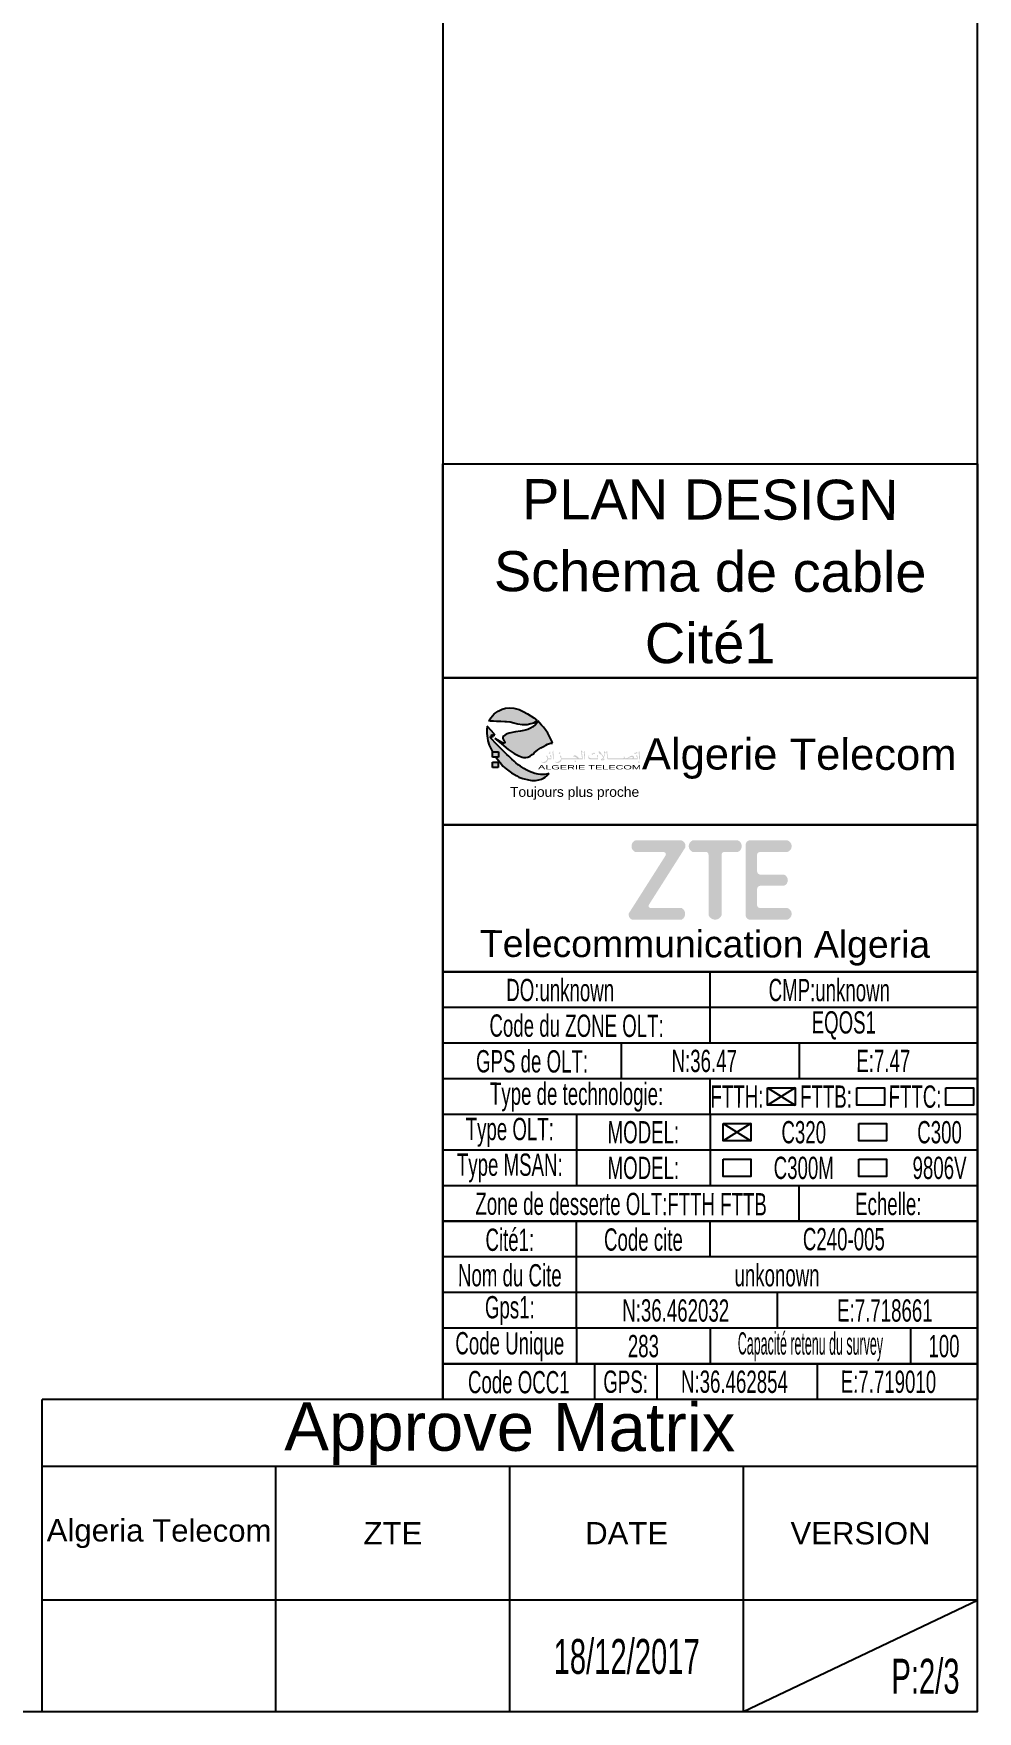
# Model space of a CAD drawing. Header units: millimetres. Extents: x -2012 to 1398, y -1200 to 746.
# Drawn here: x 195.1 to 407, y -292.9 to 83.6 of the extents above; entities that cross this region are included whole.
import ezdxf
from ezdxf.enums import TextEntityAlignment as Align

# ---------------------------------------------------------------- set-up
doc = ezdxf.new("R2010")
doc.units = ezdxf.units.MM
doc.styles.get("Standard").update_dxf_attribs({"font": 'arial.ttf'})

# ---------------------------------------------------------------- blocks, each defined once
blk = doc.blocks.new('AT LOGO')
at = {"linetype": 'Continuous', "true_color": 0x0000ff}
h = blk.add_hatch(color=5, dxfattribs=at)
h.paths.add_polyline_path([(9.49069684718, -4.03725453383), (9.0052496775, -3.77985590011), (8.54057395386, -3.57514198426), (7.94772668751, -3.43142794335), (7.4167191752, -3.39144363508), (7.03270115711, -3.41351009227), (6.63780626579, -3.53249287786), (6.185039383, -3.75006197713), (5.76259084852, -4.0675778274), (5.3745057334, -4.49251666816), (5.15322685796, -4.8528655588), (5.32198130844, -4.87351844932), (5.66753275635, -4.88809786804), (6.01201108557, -4.90263200875), (6.47602182372, -4.90263200875), (6.95032171665, -4.94085997275), (7.12217733303, -4.96098615186), (7.55117901936, -5.00470072879), (7.93886681741, -5.09583884198), (8.38562686709, -5.21129884538), (8.88223235759, -5.27400010858), (9.45807175991, -5.27400010858), (9.87781070597, -5.18393419525), (10.1622620623, -5.08693935851), (10.443245084, -4.89987972995), (10.5461945665, -4.76629775367), (10.1852105572, -4.5158975795)], flags=0)
h.paths.add_polyline_path([(9.4057298418, -10.3817164213), (9.06642446679, -10.1752815691), (8.69072826756, -9.91806686914), (8.45868940367, -9.75920497576), (8.18379501985, -9.53699962213), (7.99024730075, -9.38054921491), (7.74700403348, -9.15343580928), (7.60116952495, -9.01727182538), (7.37404129277, -8.80520482232), (7.15992806944, -8.60528979568), (6.97702598193, -8.43451624071), (6.7282923212, -8.17760155662), (5.98209278943, -7.41183324691), (5.39202765423, -6.80629388652), (5.3297097107, -6.6907317085), (5.3267951129, -6.59747316203), (5.37233697276, -6.59437054635), (5.48598121532, -6.60008595492), (5.61621667256, -6.64443420659), (5.49752305331, -6.56339899787), (5.45634436678, -6.50776348706), (5.43530469287, -6.4793373059), (5.42704012495, -6.41908951572), (5.45997274703, -6.40721895081), (5.51059075458, -6.40721895081), (5.58456835329, -6.43249303523), (5.82964280156, -6.45033910731), (5.73794819778, -6.31359660879), (4.99437545501, -5.47187706767), (4.96184419051, -5.45326273536), (4.95698519448, -5.473193765), (4.92154293755, -5.79614015087), (4.92154293755, -6.26065057011), (4.99685599817, -6.78709735698), (5.03737195775, -7.07030834845), (5.20072969251, -7.56395329019), (5.27852487106, -7.79903982591), (5.56182405966, -8.30348634878), (6.24025149472, -8.30348634878), (6.24025149472, -8.92566174472), (5.9331192912, -8.92566174472), (6.21598409363, -9.3003014001), (6.56729424575, -9.71593699995), (6.73560807316, -9.91506934289), (7.09198036585, -10.2378549758), (7.69014467732, -10.6634745961), (8.27522473177, -11.0122210725), (8.51355287097, -11.1423374654), (8.95717016856, -11.3173942871), (9.60220819643, -11.4686585892), (9.98931103187, -11.5148147761), (10.3937473345, -11.5148147761), (10.7461832563, -11.4686585892), (11.056353345, -11.3786431456), (11.2845716868, -11.2632515567), (11.4649202118, -11.1638476347), (11.6405476984, -11.0106935242), (11.7209812073, -10.9405523282), (11.9104662014, -10.7473114318), (11.6735425237, -10.8035873463), (11.4376866394, -10.8575270766), (11.1677819363, -10.8575270766), (10.9330021545, -10.8575270766), (10.6760382184, -10.8261427985), (10.3205505907, -10.754012681), (10.0007342238, -10.6450946673), (9.72475922047, -10.5229345361)], flags=0)
at = {"true_color": 0x009900}
h = blk.add_hatch(color=94, dxfattribs=at)
h.paths.add_polyline_path([(12.2417526717, -7.18167364984), (11.9977377701, -6.66697620004), (11.7530192599, -6.22076383666), (11.4913425529, -5.84132283426), (11.2710459571, -5.53614064733), (11.0677930927, -5.31307708446), (10.8523369481, -5.07662079185), (10.637951187, -4.84133921415), (10.3818164262, -5.26555260888), (10.0821672726, -5.51299413945), (9.81157549591, -5.66584318897), (9.50703421407, -5.80655372429), (9.06992868934, -5.92994755829), (8.70175138662, -5.98668667229), (8.12827110488, -6.06368430805), (7.44768597398, -6.23794931684), (7.10421754496, -6.33245431708), (6.80466217268, -6.54039156198), (6.72064099948, -6.6680719524), (6.70087941219, -6.75175289276), (6.70087941219, -6.82277267767), (6.73758815223, -6.90295775299), (6.88451969098, -7.11005832301), (6.93587315469, -7.1824412318), (6.94129628916, -7.23879857629), (6.93134376087, -7.30204715507), (6.89605601729, -7.33728619365), (6.85422338936, -7.33728619365), (6.75288254887, -7.32594622168), (6.69135733317, -7.2898043369), (5.81207204232, -6.80324989147), (6.55892827133, -7.4129222701), (7.32403010805, -8.0374888721), (8.0059297938, -8.49162042036), (8.51242158963, -8.77515673055), (8.88166119489, -8.92036579494), (9.02368129383, -8.95139790691), (9.29550919801, -8.95139790691), (9.50843865478, -8.92123723782), (9.78024724739, -8.80439773027), (10.0198915369, -8.62684546426), (10.1619690733, -8.52158032244), (10.2497295233, -8.43186658527), (10.6506533359, -8.10609501995), (10.9888654518, -7.88186616858), (11.2704720386, -7.71508973594), (11.5393803928, -7.55583360217), (11.7361852208, -7.47109584407), (11.9457511892, -7.38160192033), (12.0553255582, -7.3447758913), (12.1380747573, -7.33069822054), (12.2956872562, -7.35351162879)], flags=0)
h.paths.add_polyline_path([(6.24025149472, -8.30348634878), (5.56182405966, -8.30348634878), (5.56182405966, -8.92566174472), (6.24025149472, -8.92566174472)], flags=0)
h.paths.add_polyline_path([(6.19176084809, -9.48561926457), (5.56874694949, -9.48561926457), (5.56874694949, -10.0807317068), (6.19176084809, -10.0807317068)], flags=0)
at = {"linetype": 'Continuous', "true_color": 0x0000ff}
h = blk.add_hatch(color=5, dxfattribs=at)
h.paths.add_polyline_path([(12.1756986009, -8.870842821), (12.1715595206, -8.83401348397), (12.1670017603, -8.80727033443), (12.1576706629, -8.77131821824), (12.1357549437, -8.72651190633), (12.1049271593, -8.68146576652), (12.0908167157, -8.66147236389), (12.0814498545, -8.66147236389), (12.0170961971, -8.79266226384), (12.0503287081, -8.82524581688), (12.053953628, -8.83442469774), (12.0726091302, -8.85693319444), (12.0816893636, -8.86998661519), (12.0907568125, -8.88357917321), (12.1035631029, -8.91587843653), (12.1125530775, -8.96145535578), (12.1166742345, -8.96145535578), (12.1166742345, -9.05346745724), (11.7780859366, -9.05346745756), (11.7780858951, -8.93991437858), (11.7727146035, -8.90236098688), (11.7682404093, -8.88839926232), (11.7468450253, -8.82630599152), (11.7101374041, -8.77090658261), (11.6841838454, -8.73973197021), (11.6539362164, -8.70601898222), (11.6478889782, -8.70601898222), (11.6414889306, -8.71170487109), (11.6336593084, -8.73480015786), (11.6240472813, -8.75694259497), (11.6155056171, -8.78287996611), (11.5968259341, -8.82880338649), (11.5968259341, -8.83354132628), (11.6207694932, -8.86148440055), (11.6333720797, -8.87423569133), (11.6425113253, -8.88792482812), (11.6605097366, -8.91622537686), (11.6779335662, -8.94194540711), (11.6911284711, -8.97004270236), (11.7147310525, -9.03723326101), (11.7182421335, -9.03845326868), (11.7182421335, -9.11864965712), (11.7146113911, -9.11864965744), (11.7100708704, -9.13179423368), (11.7007526197, -9.1602494531), (11.6921274308, -9.17747682657), (11.6739620739, -9.20837595064), (11.6514958504, -9.24124439737), (11.6472909201, -9.24955513817), (11.5975017771, -9.29972033668), (11.5802693642, -9.32222938458), (11.5442562761, -9.34910425823), (11.5126795464, -9.37219540266), (11.4677237681, -9.40357832971), (11.4142680568, -9.43050591601), (11.3786608433, -9.44384372652), (11.3239849387, -9.45762060784), (11.2080059222, -9.45798985483), (11.0691599049, -9.43051091583), (11.0563059571, -9.43051091583), (11.0516761513, -9.43898433097), (11.0457667257, -9.45259331199), (11.0457667257, -9.4627663391), (11.0497981418, -9.46857076359), (11.0956277276, -9.48477283126), (11.1541015897, -9.50916049166), (11.2660313081, -9.54399686532), (11.333704692, -9.55860458609), (11.4275048172, -9.55860458641), (11.4677356202, -9.5439669652), (11.499233591, -9.53088362928), (11.530222768, -9.51246377479), (11.5576776362, -9.4945151242), (11.5884454345, -9.47220648426), (11.6289456465, -9.43991196482), (11.6694297171, -9.3994361486), (11.6967808166, -9.3718556854), (11.7146832087, -9.34942131673), (11.735480659, -9.3186314916), (11.7549916517, -9.28190959156), (11.7678098357, -9.25175072046), (11.7770810093, -9.21780727693), (11.7770810093, -9.17231766691), (12.1756986009, -9.17231766691)], flags=0)
h.paths.add_polyline_path([(12.4395794179, -8.85083795649), (12.432096658, -8.73463472882), (12.3910284951, -8.35707613548), (12.3726717422, -8.21081225872), (12.368358982, -8.19571258046), (12.3650453888, -8.19571258013), (12.2921561798, -8.34082004214), (12.2921561798, -8.36799644907), (12.3040173012, -8.4766540999), (12.3196107993, -8.5889248905), (12.3417297045, -8.81174803138), (12.3454984874, -8.86122008336), (12.3495479926, -8.90966576196), (12.3545420661, -8.97530709616), (12.3592374939, -8.97530709616), (12.3592375354, -9.15940650749), (12.3549966756, -9.15940650684), (12.3549966756, -9.19214477185), (12.3589503067, -9.19655571762), (12.3735927719, -9.19655571762), (12.3735927719, -9.18652368417), (12.377917322, -9.18652368417), (12.3907593141, -9.15997794669), (12.3998091504, -9.14669261606), (12.4226222985, -9.09658695279), (12.4316300307, -9.06546602028), (12.4395794179, -9.02629049781)], flags=0)
h.paths.add_polyline_path([(12.0769073653, -8.47272743529), (12.0862888344, -8.46335402156), (12.0903023273, -8.4544446097), (12.0903023273, -8.44052313178), (12.0867134819, -8.44052313178), (12.0723521743, -8.44537323853), (12.0723521743, -8.44959212964), (12.0104807592, -8.44959212997), (12.0104806764, -8.44537323027), (11.9969627791, -8.44090486471), (11.9699328692, -8.42761693251), (11.9565009002, -8.41844771392), (11.9422390514, -8.40885523837), (11.938046139, -8.40885523837), (11.938046139, -8.39108648948), (11.9422390514, -8.39108648948), (11.9652314739, -8.38220212556), (11.9652315154, -8.37767634846), (12.0097030745, -8.37767634814), (12.0097030745, -8.38186778545), (12.0368885545, -8.39577941495), (12.0454479348, -8.3957794156), (12.0591871485, -8.36834293046), (12.0591871485, -8.32811496003), (12.0372235026, -8.30948297232), (12.0002465762, -8.30948297232), (11.9751186702, -8.32227195172), (11.955769008, -8.33635565331), (11.9301626018, -8.36362257046), (11.9250904325, -8.37279378002), (11.9117519132, -8.38577226269), (11.9027021805, -8.39889526298), (11.8978811238, -8.40836131371), (11.8978811238, -8.44476199494), (11.9062730197, -8.45862624878), (11.911578482, -8.46358616098), (11.9297259571, -8.47709352328), (11.9339488521, -8.47709352295), (11.9339488107, -8.4900895299), (11.9212083909, -8.49491719383), (11.9020980514, -8.50588722774), (11.8818929194, -8.5199286158), (11.8704684013, -8.53441160808), (11.8704684013, -8.54897687093), (11.8804214683, -8.5489768706), (11.9332415552, -8.53146775088), (11.9609546847, -8.52200447379), (11.9827808702, -8.51340945281), (12.0366493976, -8.49524644299), (12.0634817367, -8.48149211635)], flags=0)
h.paths.add_polyline_path([(13.0545521993, -8.36044496022), (12.9927826673, -8.47753871669), (13.1275980558, -8.54865681361), (13.1893676085, -8.43156305488)], flags=0)
h.paths.add_polyline_path([(13.2000529407, -8.72333864967), (13.1722813585, -8.70524557536), (13.1253235581, -8.83267376997), (13.1701758164, -8.88882631486), (13.2053883857, -8.94219726184), (13.2280938283, -8.99321328269), (13.2421499632, -9.046531303), (13.2421500047, -9.11837754026), (13.2332257557, -9.14601376755), (13.1879883848, -9.22668922317), (13.1251360576, -9.29849026319), (13.0912633429, -9.33344901371), (13.0731579306, -9.34863272669), (13.0091569996, -9.39412551181), (12.9956450078, -9.40362074862), (12.9285758774, -9.43547323437), (12.8474860856, -9.4623110389), (12.7363160043, -9.4623110389), (12.7363160457, -9.45789754483), (12.5984031381, -9.43048347158), (12.5838324698, -9.43048347158), (12.5736701664, -9.45315971447), (12.573670125, -9.46263537809), (12.5787541879, -9.46771248524), (12.6939977068, -9.5128254965), (12.7625804546, -9.53549927768), (12.8601486996, -9.5580981195), (12.9548459844, -9.5580981195), (13.0270115065, -9.53202623426), (13.0857967781, -9.49473736355), (13.1522974602, -9.44579979837), (13.2258086387, -9.37258674929), (13.2515048894, -9.33678222739), (13.2822969308, -9.28500279297), (13.2964429516, -9.25089758907), (13.3037283479, -9.21861586361), (13.3037283479, -9.17231766659), (15.6889199906, -9.17231766626), (15.6889199906, -8.98970487847), (15.6010055246, -8.39943695342), (15.6360924443, -8.39943695342), (15.6441551938, -8.3740612909), (15.6546346671, -8.31110959298), (15.6546346671, -8.24657631446), (15.6223766449, -8.23368751157), (15.5586155546, -8.20625608954), (15.5289418027, -8.1691892259), (15.5289418027, -8.1485213421), (15.5186000384, -8.13761361012), (15.5111232461, -8.13761361012), (15.5042265471, -8.15541012587), (15.486982427, -8.21224623872), (15.4771968444, -8.26874851021), (15.5174336356, -8.35773700177), (15.5174336771, -8.38471973897), (15.5321360247, -8.48477550611), (15.5535849922, -8.64835683046), (15.5761230539, -8.805045219), (15.6077166916, -9.05346745788), (15.2978449998, -9.05346745756), (15.243797053, -8.99539597711), (15.178888022, -8.93851922829), (15.0754872039, -8.84771764091), (14.9966223463, -8.78521494673), (14.946187115, -8.75294552702), (14.901308873, -8.72923159165), (14.846136607, -8.71147784528), (14.7668952358, -8.71147784592), (14.7298703826, -8.7203547472), (14.7032113711, -8.73403924323), (14.6665335047, -8.76185504233), (14.6576448123, -8.77516818223), (14.6358010349, -8.80068589515), (14.6124797147, -8.84762006464), (14.6124797147, -8.85702091727), (14.7413965558, -8.85702091695), (14.7710402007, -8.86171881729), (14.8646729244, -8.89273803961), (14.9661591612, -8.94969939589), (15.0762704625, -9.05346745756), (13.3042666685, -9.05346745788), (13.3042666685, -8.93977017923), (13.3003129752, -8.90373560453), (13.2761601589, -8.82714188194)], flags=0)
h.paths.add_polyline_path([(14.9545825541, -9.34877679606), (14.8197671655, -9.27765869817), (14.7579976128, -9.39475247471), (14.8928130221, -9.4658705624)], flags=0)
h.paths.add_polyline_path([(15.9540569304, -8.85261194691), (15.9054221929, -8.35388253834), (15.8880582457, -8.20987349306), (15.8822145043, -8.1968652286), (15.8773945458, -8.1968652286), (15.8089255954, -8.33164779624), (15.8046299089, -8.34049960796), (15.8046299089, -8.36806594718), (15.8526905207, -8.81266040468), (15.8663638016, -8.97522252384), (15.8663638016, -9.1921970939), (15.8734278814, -9.19602929194), (15.8867184532, -9.19602929194), (15.9221460192, -9.12760701202), (15.9348626518, -9.09714372942), (15.9540569304, -9.02400039165)], flags=0)
h.paths.add_polyline_path([(17.4207707873, -8.87234464389), (17.4049799878, -8.78977822063), (17.3910013478, -8.74366474237), (17.3666750589, -8.69665059939), (17.3568536297, -8.68684055405), (17.3533485576, -8.67773163849), (17.3383833073, -8.65834863799), (17.3337235811, -8.65340132956), (17.3283224104, -8.65340132989), (17.3183334139, -8.66791186435), (17.2987024077, -8.70748402172), (17.2671148412, -8.77785001641), (17.2671147997, -8.78270004286), (17.2761827666, -8.78763748247), (17.3098459133, -8.82096193131), (17.3198755221, -8.83970597735), (17.3338013661, -8.86467045087), (17.343186192, -8.88244911082), (17.357104846, -8.9442953645), (17.361590913, -8.9442953645), (17.361590913, -9.03374287933), (16.6096767912, -9.033742879), (16.5566517571, -9.01982127822), (16.4843486296, -8.99558320873), (16.4466121075, -8.97709596202), (16.4180989773, -8.95355405713), (16.3953158533, -8.92937585085), (16.3857037434, -8.91124051951), (16.3753797988, -8.88279583228), (16.3715517551, -8.88279583228), (16.3715517551, -8.80582037336), (16.3763129085, -8.80582037336), (16.3906084905, -8.75752389862), (16.4233864542, -8.68728972436), (16.4233864542, -8.67321403031), (16.39873709, -8.65925437505), (16.3799135854, -8.6919576485), (16.3703614201, -8.7061288165), (16.3419797619, -8.76319973881), (16.3274688518, -8.80641586057), (16.3176714792, -8.84065428321), (16.3117737606, -8.87278365691), (16.3117737606, -8.95810225649), (16.3317454753, -9.02579635884), (16.3656361547, -9.07703954342), (16.3854284291, -9.0970785174), (16.4234163333, -9.12513638997), (16.4759029639, -9.14902023214), (16.5235866684, -9.16349815775), (16.581372773, -9.17231766659), (17.4207707459, -9.17231766691)], flags=0)
h.paths.add_polyline_path([(16.869601304, -8.5368557549), (16.7347858948, -8.46573764212), (16.6730163628, -8.58283142238), (16.8078318135, -8.65394950781)], flags=0)
h.paths.add_polyline_path([(17.0521711785, -8.46467298228), (16.9173557693, -8.39355489864), (16.8555861958, -8.51064865365), (16.9904016258, -8.58176676579)], flags=0)
h.paths.add_polyline_path([(17.6805004232, -8.36756448687), (17.6137061305, -8.29518443688), (17.552552642, -8.24921842017), (17.5134702769, -8.24921842017), (17.4942760398, -8.27721380094), (17.4894609299, -8.29683607262), (17.4894609714, -8.40637284945), (17.4954661883, -8.42030080757), (17.5093549217, -8.44953707733), (17.5343455538, -8.48349783534), (17.5584505263, -8.51172313779), (17.6190298684, -8.57339713241), (17.6385173431, -8.58767054658), (17.6475071934, -8.59243321313), (17.6821753296, -8.59243321346), (17.7058376898, -8.58217414334), (17.7384900661, -8.58217414334), (17.7384900661, -8.58758315625), (17.7484369998, -8.59724327736), (17.7630496895, -8.60690116632), (17.7672964132, -8.61629449997), (17.7864547416, -8.63542796677), (17.7912996269, -8.64511069533), (17.8056250672, -8.66337594582), (17.8144121459, -8.67863544415), (17.8338090718, -8.70702280903), (17.8442052069, -8.72137309703), (17.8618082488, -8.7500375488), (17.97499409, -8.94459969279), (17.97499409, -8.9588157783), (17.9413186145, -8.9969481149), (17.8707382787, -9.06224239498), (17.799535932, -9.1109403861), (17.7533896321, -9.13266356274), (17.7383644787, -9.18969646538), (17.7327479383, -9.2203021877), (17.7327478969, -9.27845113931), (17.8481587551, -9.27845113931), (17.9773567331, -9.26417027513), (18.0816660656, -9.24430332403), (18.0985157073, -9.23920370236), (18.1020925969, -9.20961918267), (18.102092514, -9.08786250154), (18.0868818285, -9.03266729004), (18.0528298602, -8.96014303422), (18.0528298187, -8.9440358595), (18.0921157841, -8.86710987048), (18.121472449, -8.80027621454), (18.1452302897, -8.73137497671), (18.1615535251, -8.65709150747), (18.1644484591, -8.63053871917), (18.1684680439, -8.55429926146), (18.1684680439, -8.46598370124), (18.2069941235, -8.48383975983), (18.2184186002, -8.48383975918), (18.2502574451, -8.35662410395), (18.2502574451, -8.33764052852), (18.1676843709, -8.30141684715), (18.1381184075, -8.27744336697), (18.1295710451, -8.26789285883), (18.1246482919, -8.25367679485), (18.1197198197, -8.2443808505), (18.1147910575, -8.24000721262), (18.0975467717, -8.24000721262), (18.0950822041, -8.24465553672), (18.0712705107, -8.3173794803), (18.0661503939, -8.34564917238), (18.0661504768, -8.41246537738), (18.09637436, -8.43086533461), (18.1048260347, -8.43086533461), (18.099652231, -8.5726612157), (18.09039896, -8.65906216984), (18.053613243, -8.80044421617), (18.0285814391, -8.85717780976), (18.0246515123, -8.873015785), (18.0148600451, -8.873015785), (17.9635038048, -8.77746779979), (17.9014590414, -8.67645401386), (17.7992614465, -8.52388098574)], flags=0)
h.paths.add_polyline_path([(18.0067237168, -9.0125511133), (18.0100988502, -9.01255111297), (18.0100988916, -9.01988122657), (18.0148540983, -9.02506569123), (18.0287546631, -9.05781376646), (18.0339585532, -9.06744390685), (18.0387796513, -9.08214413349), (18.043403158, -9.08214413349), (18.0434031994, -9.12016157271), (18.038426697, -9.12016157271), (18.0305851189, -9.12921556887), (18.0153946774, -9.13411075421), (18.0006961838, -9.13876112041), (17.9712496952, -9.14320208059), (17.9712496952, -9.14809458504), (17.8540983293, -9.14809458504), (17.8540982878, -9.14363618105), (17.8571128831, -9.14363618137), (17.8665155909, -9.1396818085), (17.8947954281, -9.12021897503), (17.9487002579, -9.07361362588), (17.9930818484, -9.03223351091)], flags=0)
h.paths.add_polyline_path([(18.4438032165, -8.31164098707), (18.4205355833, -8.21544733087), (18.4173774772, -8.21068952459), (18.4106005846, -8.21068952491), (18.3135274163, -8.3631000498), (18.3381958642, -8.38741143889), (18.3520367538, -8.41160243819), (18.3717694358, -8.45031317561), (18.3873569043, -8.50718708976), (18.3988217446, -8.65977954277), (18.4183703451, -8.93364686975), (18.4339997106, -9.02473319023), (18.4429777709, -9.06283861064), (18.4483072691, -9.07684752681), (18.4579188195, -9.09705368379), (18.4771793833, -9.13427020811), (18.4901769454, -9.14872333476), (18.5104358472, -9.16346072263), (18.5360243094, -9.17231766659), (20.2630898961, -9.17231766659), (20.2878288561, -9.1631464143), (20.3158875011, -9.1483690014), (20.3413503138, -9.12954243403), (20.3491321337, -9.12954243403), (20.3533430108, -9.1344000167), (20.4120084553, -9.16343577845), (20.4496074342, -9.17205071158), (21.8411532124, -9.17205071125), (21.8411532124, -8.87183871086), (21.8326058086, -8.81032131265), (21.8228799842, -8.77735587937), (21.8034106192, -8.7398175088), (21.7745326411, -8.69655092143), (21.755655263, -8.67235017164), (21.7509419533, -8.67235017164), (21.7468207134, -8.67529417033), (21.6878143947, -8.79631979049), (21.6878143532, -8.8004887591), (21.7168539519, -8.83043015349), (21.7222552054, -8.83967897844), (21.7407556762, -8.86283656923), (21.7503615699, -8.87757409551), (21.7648784891, -8.90619552893), (21.7744847144, -8.93473484881), (21.7793953875, -8.96365586633), (21.7838873807, -8.963655866), (21.7838874221, -9.05346745756), (21.4466149637, -9.05346745756), (21.4466149222, -8.91957568275), (21.4364525567, -8.88060038613), (21.4226295904, -8.85057894135), (21.4033754914, -8.82015352172), (21.3889485825, -8.80634429396), (21.364604163, -8.78652975734), (21.3363300654, -8.77117102121), (21.2897111914, -8.75849691976), (21.1742106338, -8.75849691976), (21.1071293196, -8.7721390843), (21.0411907661, -8.79951072924), (20.9877709428, -8.82952436205), (20.9312639815, -8.86690592998), (20.8562520945, -8.91946361616), (20.7647846918, -8.97208619335), (20.6938934645, -9.00046323259), (20.644570866, -9.01456208723), (20.6123730578, -9.02428966094), (20.5785482491, -9.02916222426), (20.4934749678, -9.02916222426), (20.4646566857, -9.01971151468), (20.4504687264, -9.01068985654), (20.4405037865, -9.00587220761), (20.4023365458, -8.96771268918), (20.3979221926, -8.95852130248), (20.3883402311, -8.9487564055), (20.3833481468, -8.93892854888), (20.3687748884, -8.91077863874), (20.3547244516, -8.87779033691), (20.3454177009, -8.85370256251), (20.341045369, -8.83487108518), (20.3353031998, -8.82040309912), (20.330386497, -8.81467231427), (20.3260141237, -8.8146723146), (20.3210972758, -8.8236789691), (20.3019509239, -8.85343074075), (20.3019510068, -8.89043820255), (20.3057611065, -8.93830219174), (20.3057611065, -8.9616751276), (20.301933042, -8.98705051687), (20.2929070551, -9.00577993548), (20.2786653674, -9.01410532752), (20.2588729893, -9.02450922913), (20.2362095266, -9.05346745756), (18.5494524659, -9.05346745756), (18.516190138, -8.99538387111), (18.5006921824, -8.96359846806), (18.4788242448, -8.82430283767), (18.4732257107, -8.65932245186), (18.4628719284, -8.45379130577)], flags=0)
h.paths.add_polyline_path([(20.7982178816, -9.02964623671), (20.806277523, -9.02964623638), (20.8835134532, -8.99101850786), (20.9601842089, -8.95372905714), (21.0023283086, -8.93465251673), (21.0125995193, -8.92989717312), (21.069518385, -8.9106166218), (21.111866603, -8.9012032766), (21.1118666445, -8.8958492022), (21.2069288186, -8.89584920188), (21.2069288186, -8.90072175613), (21.2308423329, -8.90574899694), (21.2591537069, -8.91517301469), (21.2735075758, -8.92009221063), (21.2833588633, -8.92545621764), (21.2925882435, -8.92975998655), (21.3071590154, -8.94410338479), (21.3119021213, -8.95383091027), (21.3171179464, -8.95383091027), (21.3171179878, -8.99578032779), (21.3126438765, -8.99578032811), (21.3028882558, -9.00576245266), (21.2891726636, -9.01481417652), (21.2798778271, -9.01992106609), (21.2347302798, -9.02943916497), (21.2347302798, -9.03407969182), (20.7982565462, -9.03407969215)], flags=0)
h.paths.add_polyline_path([(22.064037311, -8.36067001046), (22.046673571, -8.21666234245), (22.0408298296, -8.20365387872), (22.0360098296, -8.20365387872), (21.9675399468, -8.3384370084), (21.9632452342, -8.34728828657), (21.9632452757, -8.3748545824), (22.0113056802, -8.81944772901), (22.0249791269, -8.98201086784), (22.0249791269, -9.19898576603), (22.0320431238, -9.20281794173), (22.0453338199, -9.20281794173), (22.0807615103, -9.13439542078), (22.0934779771, -9.10393244219), (22.1126722557, -9.03078898559), (22.1126722557, -8.85940081265)], flags=0)
h.paths.add_polyline_path([(21.8405704462, -8.39489535615), (21.7057549955, -8.32377724936), (21.6439855049, -8.44087103189), (21.7788009349, -8.51198910874)], flags=0)
h.paths.add_polyline_path([(21.6580005302, -8.46707810837), (21.5231851831, -8.3959600176), (21.461415589, -8.51305374704), (21.5962310397, -8.58417188491)], flags=0)
h.paths.add_polyline_path([(22.0657004274, -9.34384777386), (22.0606700929, -9.33211910119), (22.0460516015, -9.32376120035), (22.008380805, -9.32376120035), (21.9899281573, -9.33261566869), (21.9745919258, -9.34338863339), (21.9257428339, -9.39097674801), (21.9073312544, -9.42361002364), (21.9073312544, -9.45695700481), (21.9169492904, -9.47186393589), (21.9222548563, -9.47749505541), (21.931543891, -9.4804764821), (21.9411620721, -9.49041372572), (21.9501161793, -9.4957154096), (21.9501161379, -9.50039085078), (21.9406057246, -9.50039085078), (21.9224881286, -9.50980917069), (21.9178644354, -9.51442721588), (21.8988915562, -9.52365337543), (21.8943815154, -9.53266006603), (21.8838602694, -9.54316606051), (21.8838603109, -9.55817546196), (21.8928803096, -9.55817546196), (21.9073729442, -9.55250461268), (22.021940765, -9.51503096817), (22.0453098462, -9.50508639659), (22.0740683495, -9.49109738804), (22.0883640972, -9.48200324026), (22.0942196494, -9.47668667221), (22.0990107648, -9.46711628009), (22.0990107648, -9.45195965748), (22.0931550262, -9.45195965748), (22.0835728575, -9.45727880573), (22.0835728575, -9.46100121126), (22.0167547569, -9.46100121126), (22.0167547569, -9.45698440567), (22.0034462203, -9.4524661592), (21.9699085367, -9.43305821389), (21.9611338489, -9.42950044937), (21.9459470956, -9.41551651445), (21.9459470956, -9.41006517782), (21.9560975054, -9.40081147739), (21.9560975469, -9.39591399822), (21.9747653985, -9.39591399822), (21.9747653985, -9.39181735609), (22.0165454376, -9.39181735609), (22.0165454376, -9.39557719334), (22.0307930721, -9.39960396876), (22.0359012745, -9.40578136801), (22.0463865081, -9.41061400828), (22.0509562864, -9.41061400828), (22.0555261682, -9.40121558303), (22.0606281959, -9.39584662349), (22.0657004688, -9.38621377389)], flags=0)
at = {"color": 5, "true_color": 0x0000ff}
for p, q in [((5.76259084852, -4.0675778274), (6.185039383, -3.75006197713)), ((6.185039383, -3.75006197713), (6.63780626579, -3.53249287786)), ((6.63780626579, -3.53249287786), (7.03270115711, -3.41351009227)), ((7.03270115711, -3.41351009227), (7.4167191752, -3.39144363508)), ((7.4167191752, -3.39144363508), (7.94772668751, -3.43142794335)), ((7.94772668751, -3.43142794335), (8.54057395386, -3.57514198426)), ((8.54057395386, -3.57514198426), (9.0052496775, -3.77985590011)), ((5.15322685796, -4.8528655588), (5.3745057334, -4.49251666816)), ((5.32198130844, -4.87351844932), (5.15322685796, -4.8528655588)), ((5.66753275635, -4.88809786804), (5.32198130844, -4.87351844932)), ((5.3745057334, -4.49251666816), (5.76259084852, -4.0675778274)), ((6.01201108557, -4.90263200875), (5.66753275635, -4.88809786804)), ((6.47602182372, -4.90263200875), (6.01201108557, -4.90263200875)), ((6.95032171665, -4.94085997275), (6.47602182372, -4.90263200875)), ((7.12217733303, -4.96098615186), (6.95032171665, -4.94085997275)), ((7.55117901936, -5.00470072879), (7.12217733303, -4.96098615186)), ((7.93886681741, -5.09583884198), (7.55117901936, -5.00470072879)), ((8.38562686709, -5.21129884538), (7.93886681741, -5.09583884198)), ((8.88223235759, -5.27400010857), (8.38562686709, -5.21129884538)), ((9.45807175991, -5.27400010857), (8.88223235759, -5.27400010857)), ((9.0052496775, -3.77985590011), (9.49069684718, -4.03725453383)), ((9.87781070597, -5.18393419524), (9.45807175991, -5.27400010857)), ((9.49069684718, -4.03725453383), (10.1852105572, -4.5158975795)), ((10.1622620623, -5.08693935851), (9.87781070597, -5.18393419524)), ((10.443245084, -4.89987972995), (10.1622620623, -5.08693935851)), ((10.1852105572, -4.5158975795), (10.5461945665, -4.76629775367)), ((10.5461945665, -4.76629775367), (10.443245084, -4.89987972995))]:
    blk.add_line(p, q, dxfattribs=at)
at = {"color": 5, "linetype": 'ByBlock', "true_color": 0x0000ff}
for p, q in [((4.95698519448, -5.473193765), (4.92154293755, -5.79614015087)), ((4.92154293755, -5.79614015087), (4.92154293755, -6.26065057011)), ((4.92154293755, -6.26065057011), (4.99685599817, -6.78709735698)), ((4.99685599817, -6.78709735698), (5.03737195775, -7.07030834845)), ((5.03737195775, -7.07030834845), (5.20072969251, -7.56395329019)), ((5.20072969251, -7.56395329019), (5.27852487106, -7.79903982591)), ((5.27852487106, -7.79903982591), (5.56182405966, -8.30348634878))]:
    blk.add_line(p, q, dxfattribs=at)
at = {"color": 5, "linetype": 'Continuous', "true_color": 0x0000ff}
for p, q in [((4.96184419051, -5.45326273535), (4.95698519448, -5.473193765)), ((4.99437545501, -5.47187706767), (4.96184419051, -5.45326273535)), ((5.73794819778, -6.31359660879), (4.99437545501, -5.47187706767)), ((5.32807900129, -6.63855393022), (5.34390591677, -6.59630745976)), ((5.3297097107, -6.6907317085), (5.32807900129, -6.63855393022)), ((5.39202765423, -6.80629388652), (5.3297097107, -6.6907317085)), ((5.34390591677, -6.59630745976), (5.37233697276, -6.59437054635)), ((5.37233697276, -6.59437054635), (5.48598121532, -6.60008595492)), ((5.98209278943, -7.41183324691), (5.39202765423, -6.80629388652)), ((5.43021725247, -6.41794431452), (5.45997274703, -6.40721895081)), ((5.43021725247, -6.44225050307), (5.43021725247, -6.41794431452)), ((5.43530469287, -6.4793373059), (5.43021725247, -6.44225050307)), ((5.45634436678, -6.50776348706), (5.43530469287, -6.4793373059)), ((5.49752305331, -6.56339899787), (5.45634436678, -6.50776348706)), ((5.45997274703, -6.40721895081), (5.51059075458, -6.40721895081)), ((5.48598121532, -6.60008595492), (5.61621667256, -6.64443420659)), ((5.61621667256, -6.64443420659), (5.49752305331, -6.56339899787)), ((5.51059075458, -6.40721895081), (5.58456835329, -6.43249303523)), ((5.58456835329, -6.43249303523), (5.82964280156, -6.45033910731)), ((5.82964280156, -6.45033910731), (5.73794819778, -6.31359660879)), ((6.7282923212, -8.17760155662), (5.98209278943, -7.41183324691)), ((5.9331192912, -8.92566174472), (6.21598409363, -9.3003014001)), ((6.21598409363, -9.3003014001), (6.56729424575, -9.71593699995)), ((6.97702598193, -8.43451624071), (6.7282923212, -8.17760155662)), ((7.15992806944, -8.60528979568), (6.97702598193, -8.43451624071)), ((7.37404129277, -8.80520482232), (7.15992806944, -8.60528979568)), ((7.60116952495, -9.01727182538), (7.37404129277, -8.80520482232)), ((7.74700403348, -9.15343580928), (7.60116952495, -9.01727182538)), ((7.99024730075, -9.38054921491), (7.74700403348, -9.15343580928)), ((8.18379501985, -9.53699962213), (7.99024730075, -9.38054921491)), ((6.56729424575, -9.71593699995), (6.73560807316, -9.91506934289)), ((6.73560807316, -9.91506934289), (7.09198036585, -10.2378549758)), ((7.09198036585, -10.2378549758), (7.69014467732, -10.6634745961)), ((7.69014467732, -10.6634745961), (8.27522473177, -11.0122210725)), ((8.45868940367, -9.75920497576), (8.18379501985, -9.53699962213)), ((8.27522473177, -11.0122210725), (8.51355287097, -11.1423374654)), ((8.69072826756, -9.91806686914), (8.45868940367, -9.75920497576)), ((8.51355287097, -11.1423374654), (8.95717016856, -11.3173942871)), ((9.06642446679, -10.1752815691), (8.69072826756, -9.91806686914)), ((9.4057298418, -10.3817164213), (9.06642446679, -10.1752815691)), ((9.72475922047, -10.5229345361), (9.4057298418, -10.3817164213)), ((10.0007342238, -10.6450946673), (9.72475922047, -10.5229345361)), ((10.3205505907, -10.754012681), (10.0007342238, -10.6450946673)), ((10.6760382184, -10.8261427985), (10.3205505907, -10.754012681)), ((10.9330021545, -10.8575270766), (10.6760382184, -10.8261427985)), ((11.1677819363, -10.8575270766), (10.9330021545, -10.8575270766)), ((11.056353345, -11.3786431456), (11.2845716868, -11.2632515567)), ((11.4376866394, -10.8575270766), (11.1677819363, -10.8575270766)), ((11.2845716868, -11.2632515567), (11.4649202118, -11.1638476347)), ((11.6735425237, -10.8035873463), (11.4376866394, -10.8575270766)), ((11.4649202118, -11.1638476347), (11.6405476984, -11.0106935242)), ((11.6405476984, -11.0106935242), (11.7209812073, -10.9405523282)), ((11.9104662014, -10.7473114318), (11.6735425237, -10.8035873463)), ((11.7209812073, -10.9405523282), (11.9104662014, -10.7473114318)), ((8.95717016856, -11.3173942871), (9.60220819643, -11.4686585892)), ((9.60220819643, -11.4686585892), (9.98931103187, -11.5148147761)), ((9.98931103187, -11.5148147761), (10.3937473345, -11.5148147761)), ((10.3937473345, -11.5148147761), (10.7461832563, -11.4686585892)), ((10.7461832563, -11.4686585892), (11.056353345, -11.3786431456))]:
    blk.add_line(p, q, dxfattribs=at)
at = {"color": 92, "lineweight": -3, "true_color": 0x00cc00}
for p, q in [((10.0821672726, -5.51299413945), (9.81157549591, -5.66584318897)), ((10.3818164262, -5.26555260888), (10.0821672726, -5.51299413945)), ((10.637951187, -4.84133921415), (10.3818164262, -5.26555260888)), ((10.8523369481, -5.07662079185), (10.637951187, -4.84133921415)), ((10.637951187, -4.84133921415), (10.637951187, -4.84133921415)), ((11.0677930927, -5.31307708446), (10.8523369481, -5.07662079185)), ((11.2710459571, -5.53614064733), (11.0677930927, -5.31307708446)), ((11.4913425529, -5.84132283426), (11.2710459571, -5.53614064733)), ((6.69135733317, -7.2898043369), (5.81207204232, -6.80324989147)), ((5.81207204232, -6.80324989147), (6.55892827133, -7.4129222701)), ((6.55892827133, -7.4129222701), (7.32403010805, -8.0374888721)), ((6.75288254887, -7.32594622168), (6.69135733317, -7.2898043369)), ((6.72064099948, -6.6680719524), (6.70087941219, -6.75175289276)), ((6.70087941219, -6.75175289276), (6.70087941219, -6.82277267766)), ((6.70087941219, -6.82277267766), (6.73758815223, -6.90295775299)), ((6.80466217268, -6.54039156198), (6.72064099948, -6.6680719524)), ((6.73758815223, -6.90295775299), (6.88451969098, -7.11005832301)), ((6.85422338936, -7.33728619365), (6.75288254887, -7.32594622168)), ((7.10421754496, -6.33245431707), (6.80466217268, -6.54039156198)), ((6.89605601729, -7.33728619365), (6.85422338936, -7.33728619365)), ((6.88451969098, -7.11005832301), (6.93587315469, -7.1824412318)), ((6.93134376087, -7.30204715507), (6.89605601729, -7.33728619365)), ((6.94129628916, -7.23879857629), (6.93134376087, -7.30204715507)), ((6.93587315469, -7.1824412318), (6.94129628916, -7.23879857629)), ((7.44768597398, -6.23794931684), (7.10421754496, -6.33245431707)), ((8.12827110488, -6.06368430805), (7.44768597398, -6.23794931684)), ((8.70175138662, -5.98668667229), (8.12827110488, -6.06368430805)), ((9.06992868934, -5.92994755829), (8.70175138662, -5.98668667229)), ((9.50703421407, -5.80655372429), (9.06992868934, -5.92994755829)), ((9.81157549591, -5.66584318897), (9.50703421407, -5.80655372429)), ((11.7530192599, -6.22076383666), (11.4913425529, -5.84132283426)), ((11.5393803928, -7.55583360217), (11.7361852208, -7.47109584407)), ((11.7361852208, -7.47109584407), (11.9457511892, -7.38160192033)), ((11.9977377701, -6.66697620004), (11.7530192599, -6.22076383666)), ((11.9457511892, -7.38160192033), (12.0553255582, -7.3447758913)), ((12.2417526717, -7.18167364984), (11.9977377701, -6.66697620004)), ((12.0553255582, -7.3447758913), (12.1380747573, -7.33069822054)), ((12.1380747573, -7.33069822054), (12.2956872562, -7.35351162879)), ((12.2956872562, -7.35351162879), (12.2417526717, -7.18167364984)), ((5.56182405966, -8.30348634878), (6.24025149472, -8.30348634878)), ((5.56182405966, -8.92566174472), (5.56182405966, -8.30348634878)), ((6.24025149472, -8.92566174472), (5.56182405966, -8.92566174472)), ((6.24025149472, -8.30348634878), (6.24025149472, -8.92566174472)), ((7.32403010805, -8.0374888721), (8.0059297938, -8.49162042036)), ((8.0059297938, -8.49162042036), (8.51242158963, -8.77515673055)), ((8.51242158963, -8.77515673055), (8.88166119489, -8.92036579494)), ((8.88166119489, -8.92036579494), (9.02368129383, -8.95139790691)), ((9.02368129383, -8.95139790691), (9.29550919801, -8.95139790691)), ((9.29550919801, -8.95139790691), (9.50843865478, -8.92123723781)), ((9.50843865478, -8.92123723781), (9.78024724739, -8.80439773027)), ((9.78024724739, -8.80439773027), (10.0198915369, -8.62684546426)), ((10.0198915369, -8.62684546426), (10.1619690733, -8.52158032244)), ((10.1619690733, -8.52158032244), (10.2497295233, -8.43186658527)), ((10.2497295233, -8.43186658527), (10.6506533359, -8.10609501995)), ((10.6506533359, -8.10609501995), (10.9888654518, -7.88186616858)), ((10.9888654518, -7.88186616858), (11.2704720386, -7.71508973594)), ((11.2704720386, -7.71508973594), (11.5393803928, -7.55583360217)), ((5.56874694949, -9.48561926457), (6.19176084809, -9.48561926457)), ((5.56874694949, -10.0807317068), (5.56874694949, -9.48561926457)), ((6.19176084809, -10.0807317068), (5.56874694949, -10.0807317068)), ((6.19176084809, -9.48561926457), (6.19176084809, -10.0807317068))]:
    blk.add_line(p, q, dxfattribs=at)
at = {"ltscale": 0.2}
blk.add_text('Algerie Telecom', height=3.5, rotation=359.883988335, dxfattribs=at).set_placement((22.3300644306, -10.2855818379))
at = {"color": 94, "true_color": 0x009900, "width": 1.8}
blk.add_text('ALGERIE TELECOM', height=0.486687035142, dxfattribs=at).set_placement((10.6688504367, -10.2902245387))
at = {"color": 5, "linetype": 'Continuous', "true_color": 0x0000ff}
blk.add_text('Toujours plus proche', height=1.1124275089, dxfattribs=at).set_placement((7.52058749096, -13.3661924809))
blk = doc.blocks.new('ZTE LOGO')
at = {"true_color": 0x0066cc}
h = blk.add_hatch(color=152, dxfattribs=at)
edge = h.paths.add_edge_path(flags=0)
edge.add_arc((26.6029919016, -2.35964753618), 0.623862252366, 340.371319389, 439.469981349)
edge.add_line((26.7170031348, -1.74629156397), (21.6979205946, -1.74629156397))
edge.add_arc((21.6979205946, -2.1493161175), 0.403024553525, 90, 124.802618577)
edge.add_arc((21.8749121909, -2.40394881772), 0.713127499654, 124.802618577, 246.041407828)
edge.add_line((21.5853280038, -3.05563265926), (24.7393285021, -3.05563265926))
edge.add_arc((24.7631844386, -3.31744730911), 0.262899251762, -37.668036616999984, 95.20628047299999, ccw=False)
edge.add_line((24.9712861692, -3.47810124247), (20.8845742811, -9.91019093392))
edge.add_arc((21.0263119399, -10.0002458), 0.167926897305, 147.569632727, 166.75770221)
edge.add_arc((21.4325543176, -10.0958455454), 0.585266304453, 166.757702211, 246.75567287)
edge.add_arc((21.2678501167, -10.4793096336), 0.167926897301, 246.75567287, 270.000000001)
edge.add_line((21.2678501167, -10.6472365309), (26.7499711461, -10.6472365309))
edge.add_arc((26.7499711461, -10.4793096336), 0.167926897299, 270, 301.326584761)
edge.add_arc((26.4561387031, -9.99654491331), 0.733081106077, 301.32658476, 420.2615181)
edge.add_arc((26.7364789049, -9.5058223329), 0.16792689732, 60.2615180996, 89.9999999993)
edge.add_line((26.7364789049, -9.33789543558), (23.3149260023, -9.33789543558))
edge.add_arc((23.3108854036, -9.10410525379), 0.233825096045, 136.978865262, 270.99014512179997, ccw=False)
edge.add_line((23.1399353889, -8.94457385243), (27.1906011551, -2.5692172745))
edge = h.paths.add_edge_path(flags=0)
edge.add_arc((31.565534628, -3.33751949253), 0.281925870758, 89.046510028, 172.199422094, ccw=False)
edge.add_line((31.570226092, -3.05563265926), (33.0880808091, -3.05563265926))
edge.add_arc((32.8450131612, -2.40193065053), 0.697429708061, 290.396769843, 430.064843089)
edge.add_line((33.082806319, -1.74629156397), (28.0451837645, -1.74629156397))
edge.add_arc((28.2824259944, -2.4020548344), 0.697358833368, 109.88912556, 249.589619635)
edge.add_line((28.0392277844, -3.05563265926), (29.5198758297, -3.05563265926))
edge.add_arc((29.5311259025, -3.33733397708), 0.28192587075, -6.4671089619999975, 92.286958911, ccw=False)
edge.add_line((29.8112577879, -3.36908808529), (29.8112577879, -10.093993578))
edge.add_arc((29.9791846852, -10.093993578), 0.167926897305, 180, 202.068240062)
edge.add_arc((30.5515891898, -9.861933737), 0.78558269683, 202.06824006, 268.470468903)
edge.add_line((30.5306202727, -10.6472365309), (30.572558107, -10.6472365309))
edge.add_arc((30.5515891898, -9.86193373699), 0.785582696835, 271.529531097, 336.563825308)
edge.add_arc((31.1182906691, -10.1075922808), 0.167926897296, 336.56382532, 360)
edge.add_line((31.2862175664, -10.1075922808), (31.2862175664, -3.2992549443))
edge = h.paths.add_edge_path(flags=0)
edge.add_line((35.258132096, -5.1961239574), (35.258132096, -3.39148645387))
edge.add_arc((35.5939858906, -3.39148645387), 0.33585379461, 90, 180, ccw=False)
edge.add_line((35.5939858906, -3.05563265926), (38.6486838369, -3.05563265926))
edge.add_arc((38.4770342234, -2.40212148862), 0.675677763405, 284.716746189, 436.078266794)
edge.add_line((38.6395997483, -1.74629156397), (34.4116427774, -1.74629156397))
edge.add_arc((34.4759024881, -2.24021129315), 0.498082331839, 97.4126324182, 173.102101445)
edge.add_line((33.981425402, -2.18039139228), (33.981425402, -10.2170191554))
edge.add_arc((34.4945301256, -10.1318330025), 0.520128001625, 189.426323613, 262.271619556)
edge.add_line((34.4245848542, -10.6472365309), (38.6486838369, -10.6472365309))
edge.add_arc((38.4770342234, -9.99372536023), 0.675677763406, 284.716746189, 436.078266794)
edge.add_line((38.6395997483, -9.33789543558), (35.5939858906, -9.33789543558))
edge.add_arc((35.5939858906, -9.00204164097), 0.335853794608, 180, 270.0000000006, ccw=False)
edge.add_line((35.258132096, -9.00204164097), (35.258132096, -7.24036661603))
edge.add_arc((35.6611566495, -7.24036661604), 0.403024553529, 89.99999999900001, 180, ccw=False)
edge.add_line((35.6611566495, -6.83734206251), (38.3000527944, -6.83734206251))
edge.add_arc((38.055198822, -6.22075775664), 0.663422696336, 291.65869674, 429.549293553)
edge.add_line((38.286999641, -5.59914851093), (35.6611566495, -5.59914851093))
edge.add_arc((35.6611566495, -5.1961239574), 0.403024553531, 180, 270.0000000003, ccw=False)
at = {"ltscale": 0.2}
blk.add_text('Telecommunication Algeria ', height=3, rotation=359.883988335, dxfattribs=at).set_placement((30, -14.8759868334), align=Align.CENTER)
blk = doc.blocks.new('big_block')
for p, q in [((286.99915914, 301.061767341), (286.99915914, -222.938232659)), ((346.99915914, -142.941497632), (346.99915914, -126.941497632)), ((406.99915914, -134.941497632), (286.99915914, -134.941497632)), ((406.99915914, -142.941497632), (286.99915914, -142.941497632)), ((326.99915914, -142.941497632), (326.99915914, -150.941497632)), ((366.99915914, -142.941497632), (366.99915914, -150.941497632)), ((406.99915914, -150.941497632), (286.99915914, -150.941497632)), ((346.99915914, -158.941497632), (346.99915914, -150.941497632)), ((406.99915914, -158.941497632), (286.99915914, -158.941497632)), ((316.99915914, -158.941497632), (316.99915914, -174.941497632)), ((346.99915914, -158.941497632), (346.99915914, -174.941497632)), ((406.99915914, -166.941497632), (286.99915914, -166.941497632)), ((406.99915914, -174.941497632), (286.99915914, -174.941497632)), ((366.99915914, -182.941497632), (366.99915914, -174.941497632)), ((317.011402789, -206.941497632), (317.011402789, -182.941497632)), ((347.011402789, -190.941497632), (347.011402789, -182.941497632)), ((407.011402789, -190.941497632), (286.99915914, -190.941497632)), ((407.011402789, -198.941497632), (286.99915914, -198.941497632)), ((362.011402789, -198.941497632), (362.011402789, -206.941497632)), ((406.99915914, -206.939048903), (286.99915914, -206.939048903)), ((317.008341877, -206.939048903), (317.008341877, -214.938232659)), ((347.005280965, -206.939048903), (347.005280965, -214.938232659)), ((392.000689596, -206.939048903), (392.000689596, -214.938232659)), ((321.020585526, -214.938232659), (321.020585526, -222.938232659)), ((335.011402789, -214.938232659), (335.011402789, -222.938232659)), ((371.011402789, -214.938232659), (371.011402789, -222.938232659)), ((406.99915914, -222.938232659), (196.99915914, -222.938232659)), ((196.99915914, -292.938232659), (196.99915914, -222.938232659)), ((406.99915914, -237.938232659), (196.99915914, -237.938232659)), ((249.49915914, -292.938232659), (249.49915914, -237.938232659)), ((301.99915914, -292.938232659), (301.99915914, -237.938232659)), ((354.49915914, -292.938232659), (354.49915914, -237.938232659)), ((406.99915914, -267.938232659), (196.99915914, -267.938232659)), ((354.49915914, -292.938232659), (406.99915914, -267.938232659))]:
    blk.add_line(p, q)
at = {"color": 1, "ltscale": 3, "true_color": 0xff0000}
for p, q in [((359.890643047, -152.988395258), (366.107675233, -156.894600007)), ((366.107675233, -152.988395258), (359.890643047, -156.894600007)), ((349.898376078, -160.988395258), (356.115408264, -164.894600007)), ((356.115408264, -160.988395258), (349.898376078, -164.894600007))]:
    blk.add_line(p, q, dxfattribs=at)
for points in [[(-433.00084086, -292.938232659), (406.99915914, -292.938232659), (406.99915914, 301.061767341), (-433.00084086, 301.061767341)], [(406.99915914, -60.9414976323), (286.99915914, -60.9414976323), (286.99915914, -12.9414976323), (406.99915914, -12.9414976323)], [(286.99915914, -60.9414976323), (406.99915914, -60.9414976323), (406.99915914, -93.9414976323), (286.99915914, -93.9414976323)], [(286.99915914, -93.9414976323), (406.99915914, -93.9414976323), (406.99915914, -126.941497632), (286.99915914, -126.941497632)], [(406.99915914, -182.941497632), (286.99915914, -182.941497632), (286.99915914, -126.941497632), (406.99915914, -126.941497632)], [(359.890643047, -152.988395258), (366.107675233, -152.988395258), (366.107675233, -156.894600007), (359.890643047, -156.894600007)], [(379.890643047, -152.988395258), (386.107675233, -152.988395258), (386.107675233, -156.894600007), (379.890643047, -156.894600007)], [(399.890643047, -152.988395258), (406.107675233, -152.988395258), (406.107675233, -156.894600007), (399.890643047, -156.894600007)], [(349.898376078, -160.988395258), (356.115408264, -160.988395258), (356.115408264, -164.894600007), (349.898376078, -164.894600007)], [(380.390642725, -160.988395258), (386.607674911, -160.988395258), (386.607674911, -164.894600007), (380.390642725, -164.894600007)], [(349.898376078, -168.988395258), (356.115408264, -168.988395258), (356.115408264, -172.894600007), (349.898376078, -172.894600007)], [(380.390642725, -168.988395258), (386.607674911, -168.988395258), (386.607674911, -172.894600007), (380.390642725, -172.894600007)], [(286.99915914, -182.941497632), (406.99915914, -182.941497632), (406.99915914, -214.938232659), (286.99915914, -214.938232659)], [(286.99915914, -214.938232659), (406.99915914, -214.938232659), (406.99915914, -222.938232659), (286.99915914, -222.938232659)]]:
    blk.add_lwpolyline(points, close=True)
at = {"xscale": 2, "yscale": 2, "zscale": 2}
for name, p in [('AT LOGO', (286.99915914, -60.9414976323)), ('ZTE LOGO', (286.99915914, -93.9414976323))]:
    blk.add_blockref(name, p, dxfattribs=at)
at = {"ltscale": 0.2}
for s, p in [('PLAN DESIGN', (346.99915914, -20.9414976323)), ('Schema de cable', (346.99915914, -36.9414976323)), ('Cité1', (346.99915914, -52.9414976323))]:
    blk.add_text(s, height=9, rotation=359.883988335, dxfattribs=at).set_placement(p, align=Align.MIDDLE)
for s, height, width, p in [('DO:unknown', 5, 0.6, (313.32210591, -130.941497632)), ('CMP:unknown', 5, 0.6, (373.745926552, -130.941497632)), ('Code du ZONE OLT:', 5, 0.6, (316.99915914, -138.941497632)), ('GPS de OLT:', 5, 0.6, (306.99915914, -146.941497632)), ('N:36.47', 5, 0.6, (345.65880685, -146.941497632)), ('E:7.47', 5, 0.6, (385.866897923, -146.941497632)), ('Type de technologie:', 5, 0.6, (316.99915914, -154.941497632)), ('FTTH:', 5, 0.6, (352.99915914, -154.941497632)), ('FTTB:', 5, 0.6, (372.99915914, -154.941497632)), ('FTTC:', 5, 0.6, (392.99915914, -154.941497632)), ('Type OLT:', 5, 0.6, (301.99915914, -162.941497632)), ('MODEL:', 5, 0.6, (331.99915914, -162.941497632)), ('C320', 5, 0.6, (368.006892493, -162.941497541)), ('C300', 5, 0.6, (398.49915914, -162.941497541)), ('Type MSAN:', 5, 0.6, (301.99915914, -170.941497632)), ('MODEL:', 5, 0.6, (331.99915914, -170.941497632)), ('C300M', 5, 0.6, (368.006892493, -170.941497541)), ('9806V', 5, 0.6, (398.49915914, -170.941497541)), ('Zone de desserte OLT:FTTH FTTB', 5, 0.6, (326.99915914, -178.941497632)), ('Echelle:', 5, 0.6, (386.99915914, -178.941497632)), ('Cité1:', 5, 0.6, (302.011402789, -186.941497632)), ('Code cite', 5, 0.6, (332.011402789, -186.941497632)), ('Nom du Cite', 5, 0.6, (302.011402789, -194.941497632)), ('Gps1:', 5, 0.6, (302.011402789, -202.941497632)), ('N:36.462032', 5, 0.6, (339.256585495, -202.941497632)), ('E:7.718661', 5, 0.6, (386.223458262, -202.941497632)), ('Code Unique', 4.99948984797, 0.6, (302.009872333, -210.938640781)), ('Capacité retenu du survey', 4.99948984797, 0.4, (369.50298528, -210.938640781)), ('GPS:', 5, 0.6, (328.015994157, -218.938232659)), ('N:36.462854', 5, 0.6, (352.441299769, -218.938232659)), ('E:7.719010', 5, 0.6, (387.021703473, -218.938232659))]:
    blk.add_text(s, height=height, rotation=359.883988335, dxfattribs=dict(at, width=width)).set_placement(p, align=Align.MIDDLE)
at = {"color": 1, "ltscale": 0.2, "true_color": 0xff0000, "width": 0.6}
for s, height, p in [('EQOS1', 5, (376.99915914, -138.941497632)), ('C240-005', 5, (377.011402789, -186.941497632)), ('unkonown', 5, (362.011402789, -194.941497632)), ('283', 4.99948984797, (332.006811421, -210.938640781)), ('100', 4.99948984797, (399.499924368, -210.938640781)), ('Code OCC1', 4.99948984797, (304.022115982, -218.938640781))]:
    blk.add_text(s, height=height, rotation=359.883988335, dxfattribs=at).set_placement(p, align=Align.MIDDLE)
for s, height, p in [('Approve Matrix', 10.7808880833, (301.99915914, -230.402634308)), ('Algeria Telecom', 5, (223.24915914, -252.938232659)), ('ZTE', 5, (275.74915914, -252.938232659)), ('DATE', 5, (328.24915914, -252.938232659)), ('VERSION', 5, (380.74915914, -252.938232659))]:
    blk.add_text(s, height=height, rotation=359.883988335).set_placement(p, align=Align.MIDDLE)
at = {"width": 0.6}
blk.add_text('18/12/2017', height=7.82387814334, dxfattribs=at).set_placement((328.24915914, -280.438232659), align=Align.MIDDLE)
blk.add_text('P:2/3', height=7.82387814334, dxfattribs=at).set_placement((402.99915914, -288.938232659), align=Align.RIGHT)

msp = doc.modelspace()

# ---------------------------------------------------------------- block references
msp.add_blockref('big_block', (0, 0))

doc.saveas('drawing.dxf')
